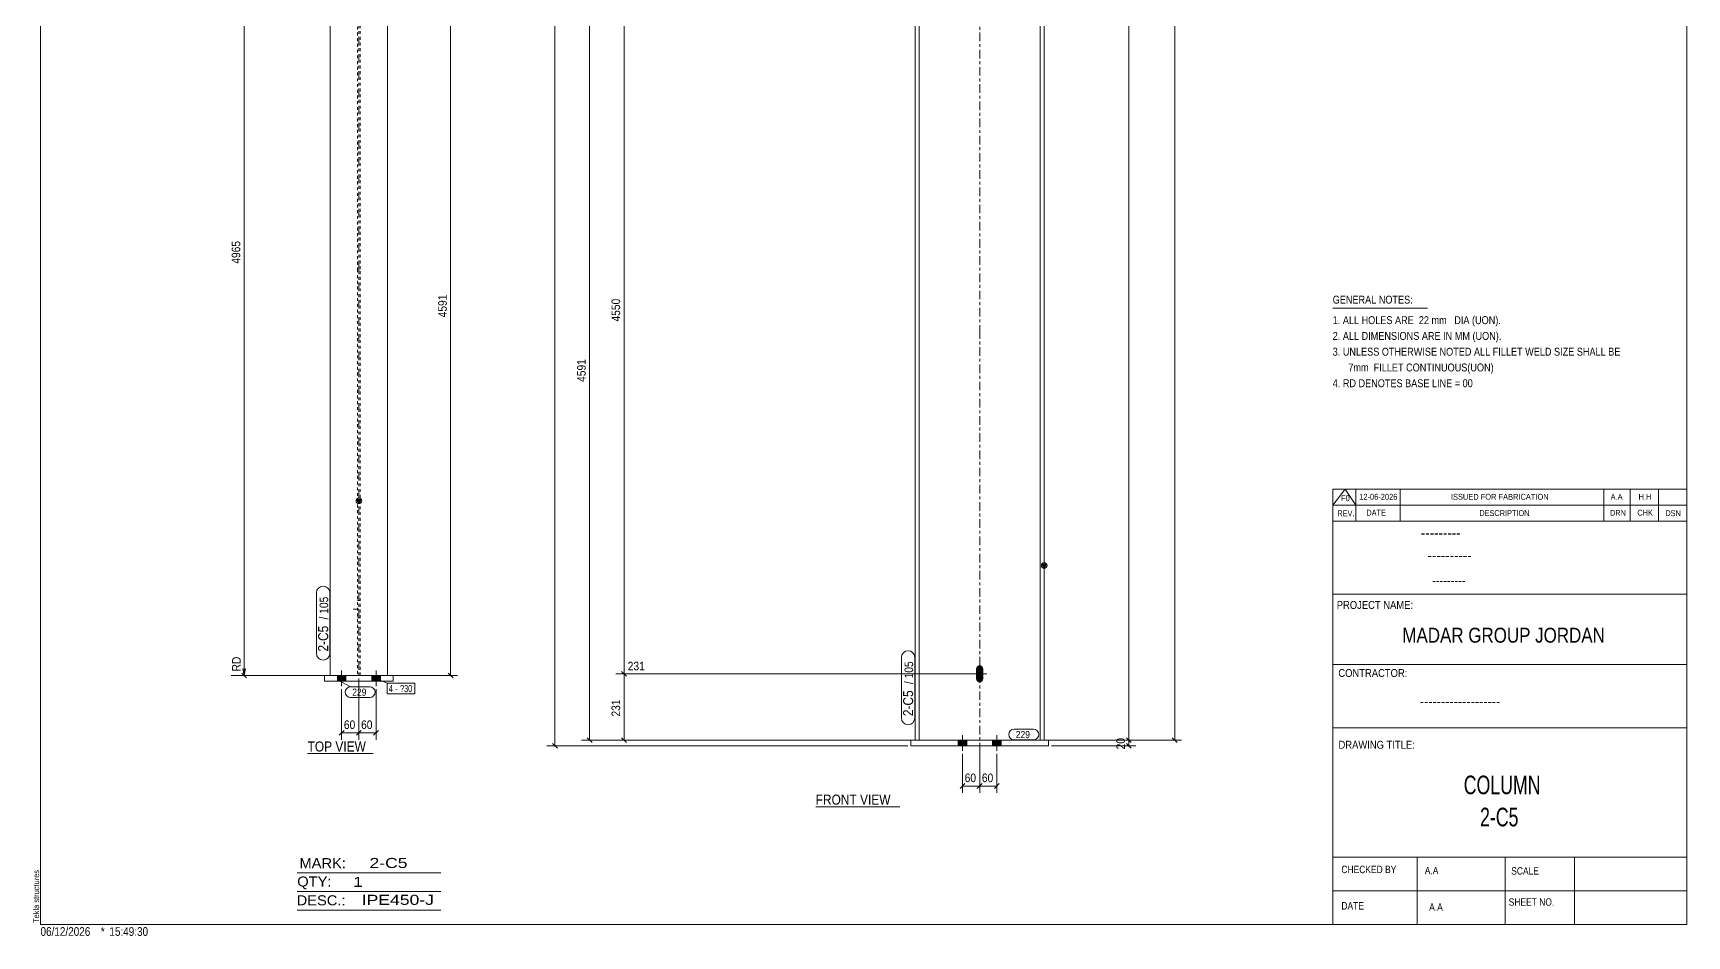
# Model space of a CAD drawing. Header units: millimetres. Extents: x 2 to 579, y 1 to 825.
# Drawn here: x 2 to 579, y 1 to 316 of the extents above; entities that cross this region are included whole.
import ezdxf

# ---------------------------------------------------------------- set-up
doc = ezdxf.new("R2010")
doc.units = ezdxf.units.MM
for name, pattern in [('XKITLINE00', [0]), ('XKITLINE01', [4, 1, -1, 1, -1]), ('XKITLINE02', [4, 2, -2]), ('XKITLINE03', [6, 3, -1, 1, -1])]:
    doc.linetypes.add(name, pattern=pattern)
for name, color, linetype, lineweight in [('Bolt', 3, 'Continuous', 0), ('BoltMark', 7, 'Continuous', 0), ('Dimensions', 7, 'Continuous', 0), ('DrawingSheet', 5, 'Continuous', 0), ('OtherObjectType', 7, 'Continuous', 0), ('Part', 2, 'Continuous', 0), ('PartMark', 7, 'Continuous', 0)]:
    doc.layers.add(name, color=color, linetype=linetype, lineweight=lineweight)
doc.styles.add('@ARIAL_UNICODE_MS_BOLD', font='ARIAL.TTF')
doc.styles.add('ARIAL', font='ARIAL.TTF')
doc.styles.add('ARIAL_NARROW', font='ARIALN.TTF')
doc.styles.add('COMIC_SANS_MS_BOLD', font='COMICBD.TTF')
doc.styles.add('SWIS721_EX_BT', font='ARIAL.TTF')
doc.styles.add('SWISSE', font='ARIAL.TTF')

# ---------------------------------------------------------------- blocks, each defined once
blk = doc.blocks.new('*A6')
at = {"layer": 'Bolt'}
for points in [[(332.89, 642.02), (332.42, 641.93), (331.94, 642.02), (331.53, 642.3), (331.26, 642.7), (331.17, 643.18), (331.17, 646.68), (331.26, 647.16), (331.53, 647.56), (331.94, 647.83), (332.42, 647.93), (332.89, 647.83), (333.3, 647.56), (333.57, 647.16), (333.67, 646.68), (333.67, 643.18), (333.57, 642.7), (333.3, 642.3)], [(332.89, 384.08), (332.42, 383.99), (331.94, 384.08), (331.53, 384.35), (331.26, 384.76), (331.17, 385.24), (331.17, 388.74), (331.26, 389.21), (331.53, 389.62), (331.94, 389.89), (332.42, 389.99), (332.89, 389.89), (333.3, 389.62), (333.57, 389.21), (333.67, 388.74), (333.67, 385.24), (333.57, 384.76), (333.3, 384.35)], [(332.89, 344.08), (332.42, 343.99), (331.94, 344.08), (331.53, 344.35), (331.26, 344.76), (331.17, 345.24), (331.17, 348.74), (331.26, 349.21), (331.53, 349.62), (331.94, 349.89), (332.42, 349.99), (332.89, 349.89), (333.3, 349.62), (333.57, 349.21), (333.67, 348.74), (333.67, 345.24), (333.57, 344.76), (333.3, 344.35)], [(332.89, 89.46), (332.42, 89.37), (331.94, 89.46), (331.53, 89.73), (331.26, 90.14), (331.17, 90.62), (331.17, 94.12), (331.26, 94.6), (331.53, 95), (331.94, 95.27), (332.42, 95.37), (332.89, 95.27), (333.3, 95), (333.57, 94.6), (333.67, 94.12), (333.67, 90.62), (333.57, 90.14), (333.3, 89.73)]]:
    blk.add_hatch(color=3, dxfattribs=at).paths.add_polyline_path(points, flags=17)
at = {"layer": 'Bolt', "color": 3, "linetype": 'XKITLINE00', "lineweight": 0}
for p, q in [((332.42, 647.43), (332.42, 642.43)), ((334.92, 644.93), (329.92, 644.93)), ((334.92, 386.99), (329.92, 386.99)), ((332.42, 389.49), (332.42, 384.49)), ((334.92, 346.99), (329.92, 346.99)), ((332.42, 349.49), (332.42, 344.49)), ((334.92, 92.37), (329.92, 92.37)), ((332.42, 94.87), (332.42, 89.87))]:
    blk.add_line(p, q, dxfattribs=at)
blk = doc.blocks.new('*A8')
at = {"layer": 'Bolt'}
for points in [[(327.92, 69.24), (327.92, 67.24), (324.92, 67.24), (324.92, 69.24)], [(327.92, 69.24), (327.92, 67.24), (324.92, 67.24), (324.92, 69.24)], [(339.92, 69.24), (339.92, 67.24), (336.92, 67.24), (336.92, 69.24)], [(339.92, 69.24), (339.92, 67.24), (336.92, 67.24), (336.92, 69.24)]]:
    blk.add_hatch(color=3, dxfattribs=at).paths.add_polyline_path(points, flags=17)
at = {"layer": 'Bolt', "color": 3, "linetype": 'XKITLINE00', "lineweight": 0}
for p, q in [((324.92, 69.24), (324.92, 67.24)), ((324.92, 69.24), (324.92, 67.24)), ((326.42, 70.99), (326.42, 65.49)), ((326.42, 70.99), (326.42, 65.49)), ((327.92, 69.24), (327.92, 67.24)), ((327.92, 69.24), (327.92, 67.24)), ((336.92, 69.24), (336.92, 67.24)), ((336.92, 69.24), (336.92, 67.24)), ((338.42, 70.99), (338.42, 65.49)), ((338.42, 70.99), (338.42, 65.49)), ((339.92, 69.24), (339.92, 67.24)), ((339.92, 69.24), (339.92, 67.24))]:
    blk.add_line(p, q, dxfattribs=at)
blk = doc.blocks.new('*A12')
at = {"layer": 'Part'}
blk.add_hatch(color=2, dxfattribs=at).paths.add_polyline_path([(354.12, 130.64), (355.72, 130.64), (354.92, 129.24)], flags=17)
at = {"layer": 'Part', "color": 7, "linetype": 'XKITLINE01', "lineweight": 0}
for p, q in [((354.92, 701.89), (309.92, 666.41)), ((354.92, 69.24), (309.92, 69.24))]:
    blk.add_line(p, q, dxfattribs=at)
at = {"layer": 'Part', "color": 2, "linetype": 'XKITLINE00', "lineweight": 0}
for p, q in [((353.52, 700.78), (353.52, 505.59)), ((354.92, 701.89), (354.92, 505.59)), ((309.92, 666.41), (309.92, 505.59)), ((311.32, 667.51), (311.32, 505.59)), ((309.92, 505.49), (309.92, 210.97)), ((311.32, 505.49), (311.32, 210.97)), ((353.52, 505.49), (353.52, 210.97)), ((354.92, 505.49), (354.92, 210.97)), ((309.92, 210.87), (309.92, 69.24)), ((311.32, 210.87), (311.32, 69.24)), ((353.52, 210.87), (353.52, 69.24)), ((354.92, 210.87), (354.92, 69.24)), ((354.92, 129.24), (354.12, 130.64)), ((354.12, 130.64), (355.72, 130.64)), ((355.72, 130.64), (354.92, 129.24))]:
    blk.add_line(p, q, dxfattribs=at)
at = {"layer": 'Part', "color": 7, "linetype": 'XKITLINE03', "lineweight": 0}
for p, q in [((332.42, 505.59), (332.42, 694.15)), ((332.42, 210.97), (332.42, 505.49)), ((332.42, 59.24), (332.42, 210.87))]:
    blk.add_line(p, q, dxfattribs=at)
at = {"layer": 'Part', "color": 2, "linetype": 'XKITLINE00', "lineweight": 0}
blk.add_circle((354.92, 130.14), 1, dxfattribs=at)
blk = doc.blocks.new('*A13')
at = {"layer": 'Part', "color": 2, "linetype": 'XKITLINE00', "lineweight": 0}
for p, q in [((356.42, 69.24), (308.42, 69.24)), ((308.42, 69.24), (308.42, 67.24)), ((356.42, 69.24), (356.42, 67.24)), ((356.42, 67.24), (308.42, 67.24))]:
    blk.add_line(p, q, dxfattribs=at)
blk = doc.blocks.new('*A21')
at = {"layer": 'Bolt', "color": 3, "linetype": 'XKITLINE02', "lineweight": 0}
for p, q in [((115.53, 670.46), (116.43, 670.46)), ((113.98, 667.46), (117.98, 667.46)), ((115.53, 664.46), (116.43, 664.46)), ((113.98, 409.51), (117.98, 409.51)), ((115.53, 412.51), (116.43, 412.51)), ((115.53, 406.51), (116.43, 406.51)), ((113.98, 369.51), (117.98, 369.51)), ((115.53, 372.51), (116.43, 372.51)), ((115.53, 366.51), (116.43, 366.51)), ((115.53, 117.89), (116.43, 117.89)), ((113.98, 114.89), (117.98, 114.89)), ((115.53, 111.89), (116.43, 111.89))]:
    blk.add_line(p, q, dxfattribs=at)
blk = doc.blocks.new('*A23')
at = {"layer": 'Bolt'}
for points in [[(111.48, 91.77), (111.48, 89.77), (108.48, 89.77), (108.48, 91.77)], [(111.48, 91.77), (111.48, 89.77), (108.48, 89.77), (108.48, 91.77)], [(123.48, 91.77), (123.48, 89.77), (120.48, 89.77), (120.48, 91.77)], [(123.48, 91.77), (123.48, 89.77), (120.48, 89.77), (120.48, 91.77)]]:
    blk.add_hatch(color=3, dxfattribs=at).paths.add_polyline_path(points, flags=17)
at = {"layer": 'Bolt', "color": 3, "linetype": 'XKITLINE00', "lineweight": 0}
for p, q in [((109.98, 93.52), (109.98, 88.02)), ((109.98, 93.52), (109.98, 88.02)), ((121.98, 93.52), (121.98, 88.02)), ((121.98, 93.52), (121.98, 88.02)), ((108.48, 91.77), (108.48, 89.77)), ((108.48, 91.77), (108.48, 89.77)), ((111.48, 91.77), (111.48, 89.77)), ((111.48, 91.77), (111.48, 89.77)), ((120.48, 91.77), (120.48, 89.77)), ((120.48, 91.77), (120.48, 89.77)), ((123.48, 91.77), (123.48, 89.77)), ((123.48, 91.77), (123.48, 89.77))]:
    blk.add_line(p, q, dxfattribs=at)
blk = doc.blocks.new('*A27')
at = {"layer": 'Part'}
blk.add_hatch(color=2, dxfattribs=at).paths.add_polyline_path([(115.18, 153.17), (116.78, 153.17), (115.98, 151.77)], flags=17)
at = {"layer": 'Part', "color": 7, "linetype": 'XKITLINE01', "lineweight": 0}
for p, q in [((105.98, 724.41), (105.98, 528.11)), ((125.98, 724.41), (105.98, 724.41)), ((105.98, 723.31), (115.53, 723.31)), ((115.53, 723.31), (115.53, 528.11)), ((116.43, 528.11), (116.43, 723.31)), ((116.43, 723.31), (125.98, 723.31)), ((125.98, 528.11), (125.98, 724.41)), ((105.98, 690.04), (115.53, 690.04)), ((105.98, 688.94), (125.98, 688.94)), ((116.43, 690.04), (125.98, 690.04)), ((105.98, 528.01), (105.98, 351.36)), ((115.53, 528.01), (115.53, 233.49)), ((116.43, 233.49), (116.43, 528.01)), ((125.98, 351.36), (125.98, 528.01)), ((115.53, 233.39), (115.53, 91.77)), ((116.43, 91.77), (116.43, 233.39)), ((105.98, 91.77), (125.98, 91.77))]:
    blk.add_line(p, q, dxfattribs=at)
at = {"layer": 'Part', "color": 7, "linetype": 'XKITLINE03', "lineweight": 0}
for p, q in [((115.98, 528.11), (115.98, 716.67)), ((115.98, 233.49), (115.98, 528.01)), ((115.98, 81.77), (115.98, 233.39))]:
    blk.add_line(p, q, dxfattribs=at)
at = {"layer": 'Part', "color": 2, "linetype": 'XKITLINE00', "lineweight": 0}
for p, q in [((105.98, 233.49), (105.98, 351.36)), ((125.98, 351.36), (125.98, 233.49)), ((105.98, 91.77), (105.98, 233.39)), ((125.98, 233.39), (125.98, 91.77)), ((115.98, 151.77), (115.18, 153.17)), ((115.18, 153.17), (116.78, 153.17)), ((116.78, 153.17), (115.98, 151.77))]:
    blk.add_line(p, q, dxfattribs=at)
blk.add_circle((115.98, 152.67), 1, dxfattribs=at)
blk = doc.blocks.new('*A28')
at = {"layer": 'Part', "color": 2, "linetype": 'XKITLINE00', "lineweight": 0}
for p, q in [((103.98, 89.77), (103.98, 91.77)), ((103.98, 91.77), (127.98, 91.77)), ((127.98, 89.77), (103.98, 89.77)), ((127.98, 91.77), (127.98, 89.77))]:
    blk.add_line(p, q, dxfattribs=at)
blk = doc.blocks.new('*A51')
at = {"layer": 'DrawingSheet', "color": 5, "linetype": 'XKITLINE00', "lineweight": 0}
for p, q in [((579, 825), (5, 825)), ((5, 825), (5, 5)), ((579, 5), (579, 825)), ((5, 5), (579, 5))]:
    blk.add_line(p, q, dxfattribs=at)
at = {"layer": 'DrawingSheet', "color": 5, "style": 'ARIAL', "width": 0.85}
blk.add_text('Tekla structures', height=2, rotation=90, dxfattribs=at).set_placement((4.5, 5.5))
blk = doc.blocks.new('*A53')
at = {"layer": 'OtherObjectType', "color": 7, "linetype": 'XKITLINE00', "lineweight": 0}
blk.add_line((455.5, 219.82), (488.5, 219.82), dxfattribs=at)
at = {"layer": 'OtherObjectType', "color": 7, "style": 'ARIAL_NARROW', "width": 1.008832}
for s, p in [('GENERAL NOTES:', (455.5, 221.47)), ('1. ALL HOLES ARE  22 mm   DIA (UON).', (455.5, 214.32)), ('2. ALL DIMENSIONS ARE IN MM (UON).', (455.5, 208.82)), ('3. UNLESS OTHERWISE NOTED ALL FILLET WELD SIZE SHALL BE', (455.5, 203.32)), ('7mm  FILLET CONTINUOUS(UON)', (460.95, 197.82)), ('4. RD DENOTES BASE LINE = 00', (455.5, 192.32))]:
    blk.add_text(s, height=2.75, dxfattribs=at).set_placement(p)
blk = doc.blocks.new('*A54')
at = {"layer": 'OtherObjectType', "color": 7, "linetype": 'XKITLINE00', "lineweight": 0}
for p, q in [((455.5, 156.76), (579, 156.76)), ((455.5, 151.21), (459.82, 156.76)), ((455.5, 151.21), (455.5, 156.76)), ((459.82, 156.76), (463.53, 151.21)), ((463.53, 151.21), (463.53, 156.76)), ((478.97, 151.21), (478.97, 156.76)), ((549.98, 151.21), (549.98, 156.76)), ((559.24, 151.21), (559.24, 156.76)), ((569.12, 151.21), (569.12, 156.76)), ((579, 151.21), (579, 156.76)), ((455.5, 151.21), (579, 151.21)), ((455.5, 145.65), (455.5, 151.21)), ((459.21, 151.21), (579, 151.21)), ((463.53, 145.65), (463.53, 151.21)), ((478.97, 145.65), (478.97, 151.21)), ((549.98, 145.65), (549.98, 151.21)), ((559.24, 145.65), (559.24, 151.21)), ((569.12, 145.65), (569.12, 151.21)), ((579, 145.65), (579, 151.21))]:
    blk.add_line(p, q, dxfattribs=at)
at = {"layer": 'OtherObjectType', "color": 7, "style": 'ARIAL_NARROW'}
for s, height, width, p in [('F0', 2.058, 1.008832, (458.4, 152.59)), ('12-06-2026', 2.058, 1.008832, (464.76, 153.06)), ('ISSUED FOR FABRICATION', 2.0583, 1.008832, (496.71, 153.06)), ('A.A', 2.058, 1.008832, (552.4, 153.06)), ('H.H', 2.058, 1.008832, (562.13, 153.06)), ('REV.', 2.058, 0.907949, (457.13, 147.31)), ('DATE', 2.058, 0.907949, (467.23, 147.5)), ('DESCRIPTION', 2.0583, 0.907949, (506.61, 147.39)), ('DRN', 2.058, 0.907949, (552.17, 147.47)), ('CHK', 2.058, 0.907949, (561.72, 147.5)), ('DSN', 2.058, 0.907949, (571.47, 147.35))]:
    blk.add_text(s, height=height, dxfattribs=dict(at, width=width)).set_placement(p)
blk = doc.blocks.new('*A55')
at = {"layer": 'OtherObjectType', "color": 6, "linetype": 'XKITLINE00', "lineweight": 0}
for p, q in [((94.5, 23), (144.5, 23)), ((94.5, 16.5), (144.5, 16.5)), ((94.5, 10), (144.5, 10))]:
    blk.add_line(p, q, dxfattribs=at)
at = {"layer": 'OtherObjectType', "color": 6, "style": 'ARIAL_NARROW'}
for s, width, p in [('MARK:', 1.275, (95.27, 24.58)), ('2-C5', 1.525501, (119.69, 24.65)), ('QTY:', 1.275, (94.5, 18.19)), ('1', 1.525501, (113.99, 18.05)), ('DESC.:', 1.275, (94.29, 11.63)), ('IPE450-J', 1.525501, (117, 11.79))]:
    blk.add_text(s, height=3.5, dxfattribs=dict(at, width=width)).set_placement(p)
blk = doc.blocks.new('*A56')
at = {"layer": 'OtherObjectType', "color": 2, "linetype": 'XKITLINE00', "lineweight": 0}
for p, q in [((455.5, 145.65), (579, 145.65)), ((455.5, 5), (455.5, 145.64)), ((578.98, 145.64), (579, 5)), ((579, 120.14), (455.5, 120.14)), ((455.5, 95.63), (579, 95.63)), ((579, 73.49), (455.5, 73.49)), ((579, 28.4), (455.5, 28.4)), ((484.94, 28.4), (484.94, 5)), ((515.62, 5), (515.62, 28.4)), ((539.75, 5), (539.75, 28.4)), ((579, 16.7), (455.5, 16.7)), ((579, 5), (455.5, 5))]:
    blk.add_line(p, q, dxfattribs=at)
at = {"layer": 'OtherObjectType', "color": 4, "style": '@ARIAL_UNICODE_MS_BOLD', "width": 0.85}
blk.add_text('---------', height=3.9, dxfattribs=at).set_placement((486.23, 139.59))
at = {"layer": 'OtherObjectType', "color": 7, "style": 'ARIAL', "width": 0.85}
for s, height, p in [('----------', 3.9, (488.56, 131.77)), ('---------', 3.25, (490.21, 123.31))]:
    blk.add_text(s, height=height, dxfattribs=at).set_placement(p)
at = {"layer": 'OtherObjectType', "color": 3, "width": 0.85}
for s, style, p in [('PROJECT NAME:', 'SWIS721_EX_BT', (456.92, 115.01)), ('CONTRACTOR:', 'SWISSE', (457.47, 91.27)), ('DRAWING TITLE:', 'SWIS721_EX_BT', (457.53, 66.24))]:
    blk.add_text(s, height=2.7618, dxfattribs=dict(at, style=style)).set_placement(p)
at = {"layer": 'OtherObjectType', "color": 7, "width": 0.85}
for s, height, p in [('MADAR GROUP JORDAN', 5.2, (479.79, 103.23)), ('CHECKED BY', 2.592, (458.53, 22.86)), ('A.A', 2.592, (487.61, 22.45)), ('SCALE', 2.592, (517.74, 22.33)), ('DATE', 2.592, (458.54, 10.16)), ('A.A', 2.592, (489.14, 9.76)), ('SHEET NO.', 2.592, (516.87, 11.49))]:
    blk.add_text(s, height=height, dxfattribs=at).set_placement(p)
at = {"layer": 'OtherObjectType', "color": 1}
for s, height, style, width, p in [('-------------------', 3.9, 'COMIC_SANS_MS_BOLD', 0.85, (485.87, 80.86)), ('COLUMN', 6.5, 'ARIAL', 0.68, (501.19, 50.37)), ('2-C5', 6.5, 'ARIAL', 0.68, (506.88, 39.17))]:
    blk.add_text(s, height=height, dxfattribs=dict(at, style=style, width=width)).set_placement(p)
blk = doc.blocks.new('*A58')
at = {"layer": 'OtherObjectType', "color": 7, "style": 'ARIAL_NARROW', "width": 1.008832}
for s, p in [('06/12/2026', (4.99, 1)), ('*', (26, 1)), ('15:49:30', (29, 1))]:
    blk.add_text(s, height=3, dxfattribs=at).set_placement(p)
blk = doc.blocks.new('*A60')
at = {"layer": 'Dimensions', "color": 7, "linetype": 'XKITLINE00', "lineweight": 0}
for p, q in [((356.31, 711.15), (181.48, 711.15)), ((183.48, 712), (185.18, 710.3)), ((184.33, 67.24), (184.33, 711.15)), ((307.42, 67.24), (181.48, 67.24)), ((183.48, 68.09), (185.18, 66.4))]:
    blk.add_line(p, q, dxfattribs=at)
at = {"layer": 'Dimensions', "color": 3}
for p in [(184.33, 711.15), (184.33, 67.24)]:
    blk.add_point(p, dxfattribs=at)
at = {"layer": 'Dimensions', "color": 3, "style": 'ARIAL', "width": 0.85}
blk.add_text('9068', height=3, rotation=90.00021, dxfattribs=at).set_placement((182.98, 384.75))
blk = doc.blocks.new('*A61')
at = {"layer": 'Dimensions', "color": 7, "linetype": 'XKITLINE00', "lineweight": 0}
for p, q in [((355.92, 69.24), (386.82, 69.24)), ((383.57, 70.09), (385.26, 68.4)), ((384.42, 67.24), (384.42, 69.24)), ((357.42, 67.24), (386.82, 67.24)), ((383.57, 68.09), (385.26, 66.4))]:
    blk.add_line(p, q, dxfattribs=at)
at = {"layer": 'Dimensions', "color": 3}
for p in [(384.42, 69.24), (384.42, 67.24)]:
    blk.add_point(p, dxfattribs=at)
at = {"layer": 'Dimensions', "color": 3, "style": 'ARIAL', "width": 0.85}
blk.add_text('20', height=3, rotation=90.00021, dxfattribs=at).set_placement((383.07, 66.02))
blk = doc.blocks.new('*A62')
at = {"layer": 'Dimensions', "color": 7, "linetype": 'XKITLINE00', "lineweight": 0}
for p, q in [((355.92, 701.89), (386.82, 701.89)), ((383.57, 702.73), (385.26, 701.04)), ((384.42, 69.24), (384.42, 701.89)), ((355.92, 69.24), (386.82, 69.24)), ((383.57, 70.09), (385.26, 68.4))]:
    blk.add_line(p, q, dxfattribs=at)
at = {"layer": 'Dimensions', "color": 3}
for p in [(384.42, 701.89), (384.42, 69.24)]:
    blk.add_point(p, dxfattribs=at)
at = {"layer": 'Dimensions', "color": 3, "style": 'ARIAL', "width": 0.85}
blk.add_text('8956', height=3, rotation=90.00021, dxfattribs=at).set_placement((383.07, 381.11))
blk = doc.blocks.new('*A64')
at = {"layer": 'Dimensions', "color": 7, "linetype": 'XKITLINE00', "lineweight": 0}
for p, q in [((195.57, 328.82), (197.26, 327.12)), ((310.32, 327.97), (193.57, 327.97)), ((196.42, 69.24), (196.42, 327.97)), ((308.92, 69.24), (193.57, 69.24)), ((195.57, 70.09), (197.26, 68.4))]:
    blk.add_line(p, q, dxfattribs=at)
at = {"layer": 'Dimensions', "color": 3}
for p in [(196.42, 327.97), (196.42, 69.24)]:
    blk.add_point(p, dxfattribs=at)
at = {"layer": 'Dimensions', "color": 3, "style": 'ARIAL', "width": 0.85}
blk.add_text('4591', height=3, dxfattribs=at).set_placement((197.72, 329.17))
blk.add_text('4591', height=3, rotation=90.00021, dxfattribs=at).set_placement((195.07, 194.16))
blk = doc.blocks.new('*A66')
at = {"layer": 'Dimensions', "color": 7, "linetype": 'XKITLINE00', "lineweight": 0}
for p, q in [((359.57, 675.2), (402.82, 675.2)), ((399.57, 676.05), (401.26, 674.35)), ((400.42, 69.24), (400.42, 675.2)), ((355.92, 69.24), (402.82, 69.24)), ((399.57, 70.09), (401.26, 68.4))]:
    blk.add_line(p, q, dxfattribs=at)
at = {"layer": 'Dimensions', "color": 3}
for p in [(400.42, 675.2), (400.42, 69.24)]:
    blk.add_point(p, dxfattribs=at)
at = {"layer": 'Dimensions', "color": 3, "style": 'ARIAL', "width": 0.85}
blk.add_text('8689', height=3, dxfattribs=at).set_placement((385.71, 676.4))
blk.add_text('8689', height=3, rotation=90.00021, dxfattribs=at).set_placement((399.07, 367.77))
blk = doc.blocks.new('*A70')
at = {"layer": 'Dimensions', "color": 7, "linetype": 'XKITLINE00', "lineweight": 0}
for p, q in [((331.42, 92.37), (205.57, 92.37)), ((207.57, 93.22), (209.26, 91.52)), ((208.42, 69.24), (208.42, 92.37)), ((308.92, 69.24), (205.57, 69.24)), ((207.57, 70.09), (209.26, 68.4))]:
    blk.add_line(p, q, dxfattribs=at)
at = {"layer": 'Dimensions', "color": 3}
for p in [(208.42, 92.37), (208.42, 69.24)]:
    blk.add_point(p, dxfattribs=at)
at = {"layer": 'Dimensions', "color": 3, "style": 'ARIAL', "width": 0.85}
blk.add_text('231', height=3, dxfattribs=at).set_placement((209.72, 93.57))
blk.add_text('231', height=3, rotation=90.00021, dxfattribs=at).set_placement((207.07, 77.47))
blk = doc.blocks.new('*A71')
at = {"layer": 'Dimensions', "color": 7, "linetype": 'XKITLINE00', "lineweight": 0}
for p, q in [((331.42, 346.99), (205.57, 346.99)), ((207.57, 347.84), (209.26, 346.14)), ((208.42, 92.37), (208.42, 346.99)), ((331.42, 92.37), (205.57, 92.37)), ((207.57, 93.22), (209.26, 91.52))]:
    blk.add_line(p, q, dxfattribs=at)
at = {"layer": 'Dimensions', "color": 3}
for p in [(208.42, 346.99), (208.42, 92.37)]:
    blk.add_point(p, dxfattribs=at)
at = {"layer": 'Dimensions', "color": 3, "style": 'ARIAL', "width": 0.85}
blk.add_text('4781', height=3, dxfattribs=at).set_placement((209.72, 348.19))
blk.add_text('4550', height=3, rotation=90.00021, dxfattribs=at).set_placement((207.07, 215.23))
blk = doc.blocks.new('*A77')
at = {"layer": 'Dimensions', "color": 7, "linetype": 'XKITLINE00', "lineweight": 0}
for p, q in [((326.42, 64.49), (326.42, 50.84)), ((332.42, 68.24), (332.42, 50.84)), ((327.26, 54.09), (325.57, 52.4)), ((326.42, 53.24), (332.42, 53.24)), ((333.26, 54.09), (331.57, 52.4))]:
    blk.add_line(p, q, dxfattribs=at)
at = {"layer": 'Dimensions', "color": 3}
for p in [(326.42, 53.24), (332.42, 53.24)]:
    blk.add_point(p, dxfattribs=at)
at = {"layer": 'Dimensions', "color": 3, "style": 'ARIAL', "width": 0.85}
blk.add_text('60', height=3, dxfattribs=at).set_placement((327.19, 54.59))
blk = doc.blocks.new('*A78')
at = {"layer": 'Dimensions', "color": 7, "linetype": 'XKITLINE00', "lineweight": 0}
for p, q in [((332.42, 68.24), (332.42, 50.84)), ((338.42, 64.49), (338.42, 50.84)), ((333.26, 54.09), (331.57, 52.4)), ((332.42, 53.24), (338.42, 53.24)), ((339.26, 54.09), (337.57, 52.4))]:
    blk.add_line(p, q, dxfattribs=at)
at = {"layer": 'Dimensions', "color": 3}
for p in [(332.42, 53.24), (338.42, 53.24)]:
    blk.add_point(p, dxfattribs=at)
at = {"layer": 'Dimensions', "color": 3, "style": 'ARIAL', "width": 0.85}
blk.add_text('60', height=3, dxfattribs=at).set_placement((333.19, 54.59))
blk = doc.blocks.new('*A84')
at = {"layer": 'PartMark', "color": 7, "linetype": 'XKITLINE00', "lineweight": 0}
for p, q in [((344.4, 73.04), (351.17, 73.04)), ((344.4, 69.34), (351.17, 69.34))]:
    blk.add_line(p, q, dxfattribs=at)
for centre, start, end in [((344.4, 71.19), 90, 270), ((351.17, 71.19), 270, 90)]:
    blk.add_arc(centre, 1.85, start, end, dxfattribs=at)
at = {"layer": 'PartMark', "color": 3, "style": 'ARIAL', "width": 0.85}
blk.add_text('229', height=2.5, dxfattribs=at).set_placement((345, 69.94))
blk = doc.blocks.new('*A85')
at = {"layer": 'PartMark', "color": 7, "linetype": 'XKITLINE00', "lineweight": 0}
for p, q in [((305.12, 76.99), (305.12, 98.05)), ((309.82, 76.99), (309.82, 98.05))]:
    blk.add_line(p, q, dxfattribs=at)
for centre, start, end in [((307.47, 98.05), 0, 180), ((307.47, 76.99), 180, 0)]:
    blk.add_arc(centre, 2.35, start, end, dxfattribs=at)
at = {"layer": 'PartMark', "color": 3, "style": 'ARIAL', "width": 0.85}
for s, p in [('105', (309.22, 90.77)), ('/', (309.22, 88.76))]:
    blk.add_text(s, height=3, rotation=90.00021, dxfattribs=at).set_placement(p)
at = {"layer": 'PartMark', "color": 1, "style": 'ARIAL', "width": 0.85}
blk.add_text('2-C5', height=3.5, rotation=90.00021, dxfattribs=at).set_placement((309.22, 77.59))
blk = doc.blocks.new('*A91')
at = {"layer": 'OtherObjectType', "color": 7, "linetype": 'XKITLINE00', "lineweight": 0}
blk.add_line((275.25, 45.99), (304.55, 45.99), dxfattribs=at)
at = {"layer": 'OtherObjectType', "color": 7, "style": 'ARIAL', "width": 0.85}
blk.add_text('FRONT VIEW', height=3.5, dxfattribs=at).set_placement((275.25, 46.74))
blk = doc.blocks.new('*A100')
at = {"layer": 'Dimensions', "color": 7, "linetype": 'XKITLINE00', "lineweight": 0}
for p, q in [((109.98, 87.02), (109.98, 69.37)), ((115.98, 90.77), (115.98, 69.37)), ((110.83, 72.62), (109.13, 70.92)), ((109.98, 71.77), (115.98, 71.77)), ((116.83, 72.62), (115.13, 70.92))]:
    blk.add_line(p, q, dxfattribs=at)
at = {"layer": 'Dimensions', "color": 3}
for p in [(109.98, 71.77), (115.98, 71.77)]:
    blk.add_point(p, dxfattribs=at)
at = {"layer": 'Dimensions', "color": 3, "style": 'ARIAL', "width": 0.85}
blk.add_text('60', height=3, dxfattribs=at).set_placement((110.76, 73.12))
blk = doc.blocks.new('*A101')
at = {"layer": 'Dimensions', "color": 7, "linetype": 'XKITLINE00', "lineweight": 0}
for p, q in [((115.98, 90.77), (115.98, 69.37)), ((121.98, 87.02), (121.98, 69.37)), ((116.83, 72.62), (115.13, 70.92)), ((115.98, 71.77), (121.98, 71.77)), ((122.83, 72.62), (121.13, 70.92))]:
    blk.add_line(p, q, dxfattribs=at)
at = {"layer": 'Dimensions', "color": 3}
for p in [(115.98, 71.77), (121.98, 71.77)]:
    blk.add_point(p, dxfattribs=at)
at = {"layer": 'Dimensions', "color": 3, "style": 'ARIAL', "width": 0.85}
blk.add_text('60', height=3, dxfattribs=at).set_placement((116.76, 73.12))
blk = doc.blocks.new('*A102')
at = {"layer": 'Dimensions', "color": 7, "linetype": 'XKITLINE00', "lineweight": 0}
for p, q in [((116.53, 350.49), (150.38, 350.49)), ((147.13, 351.34), (148.83, 349.64)), ((147.98, 91.77), (147.98, 350.49)), ((147.13, 92.62), (148.83, 90.92)), ((126.98, 91.77), (150.38, 91.77))]:
    blk.add_line(p, q, dxfattribs=at)
at = {"layer": 'Dimensions', "color": 3}
for p in [(147.98, 350.49), (147.98, 91.77)]:
    blk.add_point(p, dxfattribs=at)
at = {"layer": 'Dimensions', "color": 3, "style": 'ARIAL', "width": 0.85}
blk.add_text('4591', height=3, dxfattribs=at).set_placement((137.78, 351.69))
blk.add_text('4591', height=3, rotation=90.00021, dxfattribs=at).set_placement((146.63, 216.68))
blk = doc.blocks.new('*A104')
at = {"layer": 'Dimensions', "color": 7, "linetype": 'XKITLINE00', "lineweight": 0}
for p, q in [((99.53, 387.89), (73.13, 387.89)), ((75.13, 388.74), (76.83, 387.04)), ((75.98, 91.77), (75.98, 387.89)), ((75.98, 98.99), (75.98, 91.77)), ((75.13, 92.62), (76.83, 90.92)), ((75.48, 94.27), (75.98, 91.77)), ((76.48, 94.27), (75.98, 91.77)), ((104.98, 91.77), (71.48, 91.77)), ((104.98, 91.77), (73.13, 91.77))]:
    blk.add_line(p, q, dxfattribs=at)
at = {"layer": 'Dimensions', "color": 3}
for p in [(75.98, 387.89), (75.98, 91.77)]:
    blk.add_point(p, dxfattribs=at)
at = {"layer": 'Dimensions', "color": 7}
blk.add_point((75.98, 91.77), dxfattribs=at)
at = {"layer": 'Dimensions', "color": 3, "style": 'ARIAL', "width": 0.85}
blk.add_text('4965', height=3, dxfattribs=at).set_placement((77.28, 389.09))
for s, p in [('4965', (74.63, 235.38)), ('RD', (74.78, 93.21))]:
    blk.add_text(s, height=3, rotation=90.00021, dxfattribs=at).set_placement(p)
blk = doc.blocks.new('*A107')
at = {"layer": 'BoltMark', "color": 7, "linetype": 'XKITLINE00', "lineweight": 0}
for p, q in [((121.98, 90.77), (125.82, 89.08)), ((125.82, 89.08), (135.51, 89.08)), ((125.82, 85.38), (125.82, 89.08)), ((135.51, 85.38), (135.51, 89.08)), ((125.82, 85.38), (135.51, 85.38))]:
    blk.add_line(p, q, dxfattribs=at)
at = {"layer": 'BoltMark', "color": 3, "style": 'ARIAL_NARROW', "width": 0.85}
for s, p in [('4', (126.42, 85.98)), ('-', (128.69, 85.98)), ('?30', (130.35, 85.98))]:
    blk.add_text(s, height=2.5, dxfattribs=at).set_placement(p)
blk = doc.blocks.new('*A114')
at = {"layer": 'PartMark', "color": 7, "linetype": 'XKITLINE00', "lineweight": 0}
for p, q in [((108.81, 90.2), (113.05, 87.81)), ((113.05, 87.81), (119.82, 87.81)), ((113.05, 84.11), (119.82, 84.11))]:
    blk.add_line(p, q, dxfattribs=at)
for centre, start, end in [((113.05, 85.96), 90, 270), ((119.82, 85.96), 270, 90)]:
    blk.add_arc(centre, 1.85, start, end, dxfattribs=at)
at = {"layer": 'PartMark', "color": 3, "style": 'ARIAL', "width": 0.85}
blk.add_text('229', height=2.5, dxfattribs=at).set_placement((113.65, 84.71))
blk = doc.blocks.new('*A115')
at = {"layer": 'PartMark', "color": 7, "linetype": 'XKITLINE00', "lineweight": 0}
for p, q in [((101.18, 99.52), (101.18, 120.57)), ((105.88, 99.52), (105.88, 120.57))]:
    blk.add_line(p, q, dxfattribs=at)
for centre, start, end in [((103.53, 120.57), 0, 180), ((103.53, 99.52), 180, 0)]:
    blk.add_arc(centre, 2.35, start, end, dxfattribs=at)
at = {"layer": 'PartMark', "color": 3, "style": 'ARIAL', "width": 0.85}
for s, p in [('105', (105.28, 113.3)), ('/', (105.28, 111.29))]:
    blk.add_text(s, height=3, rotation=90.00021, dxfattribs=at).set_placement(p)
at = {"layer": 'PartMark', "color": 1, "style": 'ARIAL', "width": 0.85}
blk.add_text('2-C5', height=3.5, rotation=90.00021, dxfattribs=at).set_placement((105.28, 100.12))
blk = doc.blocks.new('*A117')
at = {"layer": 'OtherObjectType', "color": 7, "linetype": 'XKITLINE00', "lineweight": 0}
blk.add_line((98.1, 64.52), (120.92, 64.52), dxfattribs=at)
at = {"layer": 'OtherObjectType', "color": 7, "style": 'ARIAL', "width": 0.85}
blk.add_text('TOP VIEW', height=3.5, dxfattribs=at).set_placement((98.1, 65.27))

msp = doc.modelspace()

# ---------------------------------------------------------------- block references
at = {"lineweight": 0}
for name in ['*A51', '*A60', '*A62', '*A66', '*A21', '*A6', '*A104', '*A102', '*A71', '*A64', '*A53', '*A54', '*A56', '*A115', '*A85', '*A23', '*A70', '*A28', '*A114', '*A100', '*A101', '*A107', '*A13', '*A8', '*A84', '*A61', '*A117', '*A77', '*A78', '*A91', '*A55', '*A58']:
    msp.add_blockref(name, (0, 0), dxfattribs=at)
at = {"layer": 'Part', "lineweight": 0}
for name in ['*A27', '*A12']:
    msp.add_blockref(name, (0, 0), dxfattribs=at)

doc.saveas('drawing.dxf')
